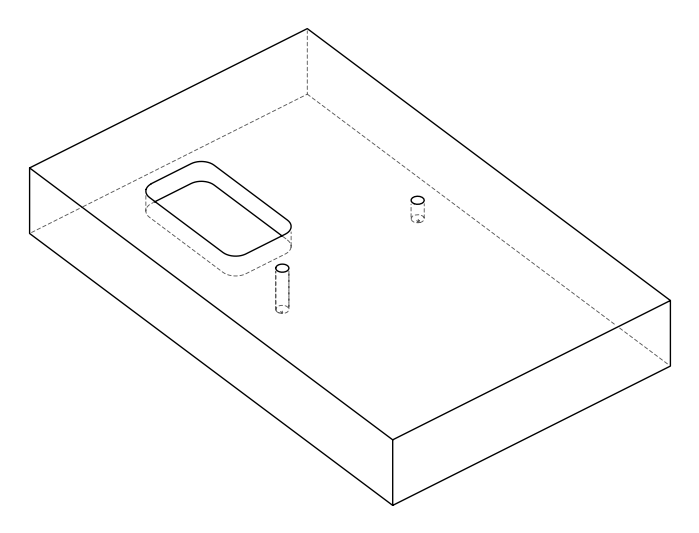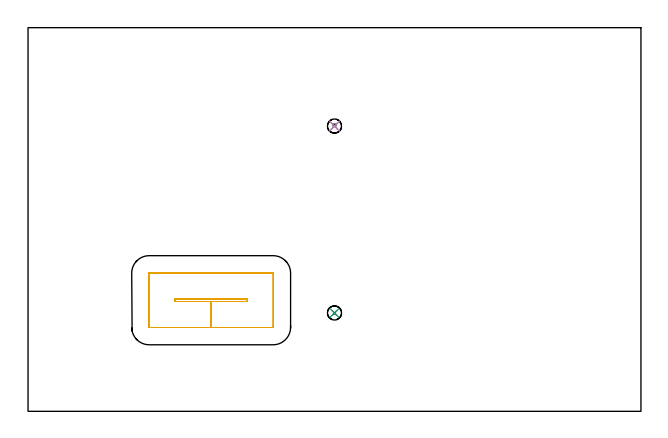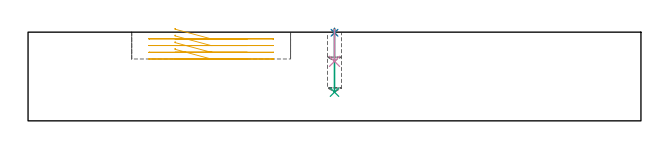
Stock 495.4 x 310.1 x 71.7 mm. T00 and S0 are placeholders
(PLAN: 5 operations, 2 tool changes, 4.4 min)
(1 SPOT_DRILL | STEP1POCKET | NXT0321_9005460120000 | 0.03 min | 1 mm3)
(2 SPOT_DRILL_1 | STEP1POCKET_1 | NXT0321_9005460120000 | 0.03 min | 1 mm3)
(3 DRILL_BLIND_HOLE_INTO_CENTER | STEP1POCKET | UGT0301_225 | 0.2 min | 4691 mm3)
(4 DRILL_BLIND_HOLE_INTO_CENTER_1 | STEP1POCKET_1 | UGT0301_225 | 0.1 min | 2163 mm3)
(5 MILL_RECTANGULAR_POCKET | POCKET_RECTANGULAR_STRAIGHT | UGT0201_006 | Follow Part, ap 7, ae 75% | 3.99 min | 196958 mm3)
(TOOL NXT0321_9005460120000 | NC Spot Drill, 142deg, 12mm, Carbide, Uncoated | D12 PA142 FL30 Z2)
(TOOL UGT0301_225 | Twist Drill 11.4 mm | D11.4 PA118 FL92 Z2)
(TOOL UGT0201_006 | End Mill 28 mm | D28 FL25 Z2)
(OP 1 SPOT_DRILL)
G17 G21 G94 G90
T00 M6
G54
G17 G0 G90 X247.7 Y79.5 S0 M3
G43 Z81.7 H0
G94 G81 G98 Z71.209 F250. R74.7
G80
M5
M2
(OP 2 SPOT_DRILL_1)
G17 G21 G94 G90
T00 M6
G54
G17 G0 G90 X247.7 Y230.6 S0 M3
G43 Z81.7 H0
G94 G81 G98 Z71.209 F250. R74.7
G80
M5
M2
(OP 3 DRILL_BLIND_HOLE_INTO_CENTER)
G17 G21 G94 G90
T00 M6
G54
G17 G0 G90 X247.7 Y79.5 S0 M3
G43 Z81.7 H0
G94 G81 G98 Z23.2 F250. R73.7
G80
M5
M2
(OP 4 DRILL_BLIND_HOLE_INTO_CENTER_1)
G17 G21 G94 G90
T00 M6
G54
G17 G0 G90 X247.7 Y230.6 S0 M3
G43 Z81.7 H0
G94 G81 G98 Z48.1 F250. R73.7
G80
M5
M2
(OP 5 MILL_RECTANGULAR_POCKET)
G17 G21 G94 G90
T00 M6
G54
G17 G0 G90 X119.042 Y90.8 S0 M3
G43 Z81.7 H0
Z74.7
G94 G1 X118.8 Z74.635 F250.
Y88.8 Z74.099
X148. Z66.275
X177.2 F500.
Y90.8
X118.8
Y88.8
X148.
Y67.8
X198.1
X198.155 Y67.805
X198.195 Y67.845
X198.2 Y67.9
Y111.7
X198.195 Y111.755
X198.155 Y111.795
X198.1 Y111.8
X97.9
X97.845 Y111.795
X97.805 Y111.755
X97.8 Y111.7
Y67.9
X97.805 Y67.845
X97.845 Y67.805
X97.9 Y67.8
X148.
X149.
G0 X119.042 Y90.8 Z69.275
G1 X118.8 Z69.21 F250.
Y88.8 Z68.674
X148. Z60.85
X177.2 F500.
Y90.8
X118.8
Y88.8
X148.
Y67.8
X198.1
X198.155 Y67.805
X198.195 Y67.845
X198.2 Y67.9
Y111.7
X198.195 Y111.755
X198.155 Y111.795
X198.1 Y111.8
X97.9
X97.845 Y111.795
X97.805 Y111.755
X97.8 Y111.7
Y67.9
X97.805 Y67.845
X97.845 Y67.805
X97.9 Y67.8
X148.
X149.
G0 X119.042 Y90.8 Z63.85
G1 X118.8 Z63.785 F250.
Y88.8 Z63.249
X148. Z55.425
X177.2 F500.
Y90.8
X118.8
Y88.8
X148.
Y67.8
X198.1
X198.155 Y67.805
X198.195 Y67.845
X198.2 Y67.9
Y111.7
X198.195 Y111.755
X198.155 Y111.795
X198.1 Y111.8
X97.9
X97.845 Y111.795
X97.805 Y111.755
X97.8 Y111.7
Y67.9
X97.805 Y67.845
X97.845 Y67.805
X97.9 Y67.8
X148.
X149.
G0 X119.042 Y90.8 Z58.425
G1 X118.8 Z58.36 F250.
Y88.8 Z57.824
X148. Z50.
X177.2 F500.
Y90.8
X118.8
Y88.8
X148.
Y67.8
X198.1
X198.155 Y67.805
X198.195 Y67.845
X198.2 Y67.9
Y111.7
X198.195 Y111.755
X198.155 Y111.795
X198.1 Y111.8
X97.9
X97.845 Y111.795
X97.805 Y111.755
X97.8 Y111.7
Y67.9
X97.805 Y67.845
X97.845 Y67.805
X97.9 Y67.8
X148.
X149.
G0 Z81.7
M5
M2
